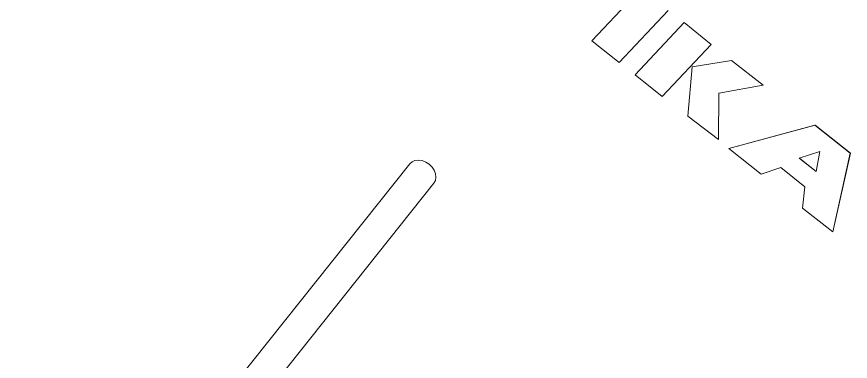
# Model space of a CAD drawing. Header units: millimetres. Extents: x -229914 to 856942, y -268655 to 87212.
# Drawn here: x -141188 to -140864.4, y 23535.9 to 23669.7 of the extents above; entities that cross this region are included whole.
import ezdxf

# ---------------------------------------------------------------- set-up
doc = ezdxf.new("R2010")
doc.units = ezdxf.units.MM

# ---------------------------------------------------------------- blocks, each defined once
blk = doc.blocks.new('Т912NEW')
at = {"color": 7, "linetype": 'Continuous', "lineweight": 15}
for p, q in [((-2702.82, -124.45), (-2705.12, -152.21)), ((-2702.82, -124.46), (-2705.12, -152.22)), ((-2691.66, -152.15), (-2689.36, -124.52)), ((-2681.47, -124.34), (-2683.76, -152.1)), ((-2681.47, -124.34), (-2683.76, -152.11)), ((-2681.47, -124.34), (-2668, -124.4)), ((-2681.47, -124.34), (-2681.47, -124.34)), ((-2681.47, -124.34), (-2668, -124.41)), ((-2670.3, -152.04), (-2668, -124.41)), ((-2668.46, -135.82), (-2658.01, -124.35)), ((-2668.46, -135.83), (-2658.01, -124.36)), ((-2668, -124.41), (-2668, -124.4)), ((-2658.01, -124.35), (-2642.37, -124.27)), ((-2658.01, -124.36), (-2642.37, -124.28)), ((-2658.01, -124.36), (-2658.01, -124.35)), ((-2642.37, -124.28), (-2653.89, -137.42)), ((-2642.37, -124.28), (-2642.37, -124.27)), ((-2637.47, -151.82), (-2616.98, -123.86)), ((-2637.47, -151.82), (-2616.98, -123.87)), ((-2616.98, -123.86), (-2599.52, -123.77)), ((-2616.98, -123.87), (-2599.52, -123.78)), ((-2616.98, -123.87), (-2616.98, -123.86)), ((-2599.52, -123.77), (-2585.81, -151.94)), ((-2599.52, -123.78), (-2599.52, -123.77)), ((-2599.52, -123.78), (-2585.81, -151.95)), ((-2613.8, -137.62), (-2609.11, -130.63)), ((-2605.43, -137.58), (-2609.11, -130.63)), ((-2668.46, -135.83), (-2668.46, -135.82)), ((-2668.46, -135.83), (-2657.76, -151.92)), ((-2653.89, -137.42), (-2642.85, -151.56)), ((-2653.89, -137.42), (-2642.85, -151.57)), ((-2613.8, -137.61), (-2605.44, -137.57)), ((-2613.8, -137.62), (-2605.43, -137.58)), ((-2617.13, -145.03), (-2621.46, -151.74)), ((-2605.14, -144.97), (-2617.13, -145.03)), ((-2600.73, -152.03), (-2605.14, -144.97)), ((-2683.76, -152.11), (-2670.3, -152.04)), ((-2642.85, -151.57), (-2657.76, -151.92)), ((-2642.85, -151.57), (-2642.85, -151.56)), ((-2637.47, -151.82), (-2621.46, -151.74)), ((-2637.47, -151.82), (-2637.47, -151.82)), ((-2585.81, -151.95), (-2600.73, -152.03)), ((-2585.81, -151.95), (-2585.81, -151.94)), ((-2705.12, -152.22), (-2691.66, -152.15)), ((-2705.12, -152.22), (-2705.12, -152.21)), ((-2683.76, -152.11), (-2683.76, -152.1)), ((-2730.7, -478.47), (-2730.7, -233.6)), ((-2718.7, -480.75), (-2718.7, -233.6))]:
    blk.add_line(p, q, dxfattribs=at)
at = {"color": 7, "linetype": 'Continuous', "lineweight": 15, "flags": 128}
blk.add_lwpolyline([(-2718.7, -233.6), (-2718.9, -232.41), (-2719.5, -231.3), (-2720.46, -230.35), (-2721.7, -229.62), (-2723.15, -229.16), (-2724.7, -229), (-2726.25, -229.16), (-2727.7, -229.62), (-2728.94, -230.35), (-2729.89, -231.3), (-2730.49, -232.41), (-2730.7, -233.6)], dxfattribs=at)

msp = doc.modelspace()

# ---------------------------------------------------------------- block references
at = {"rotation": 321.4676820499667}
msp.add_blockref('Т912NEW', (-138753.82306, 22094.20638), dxfattribs=at)

doc.saveas('drawing.dxf')
